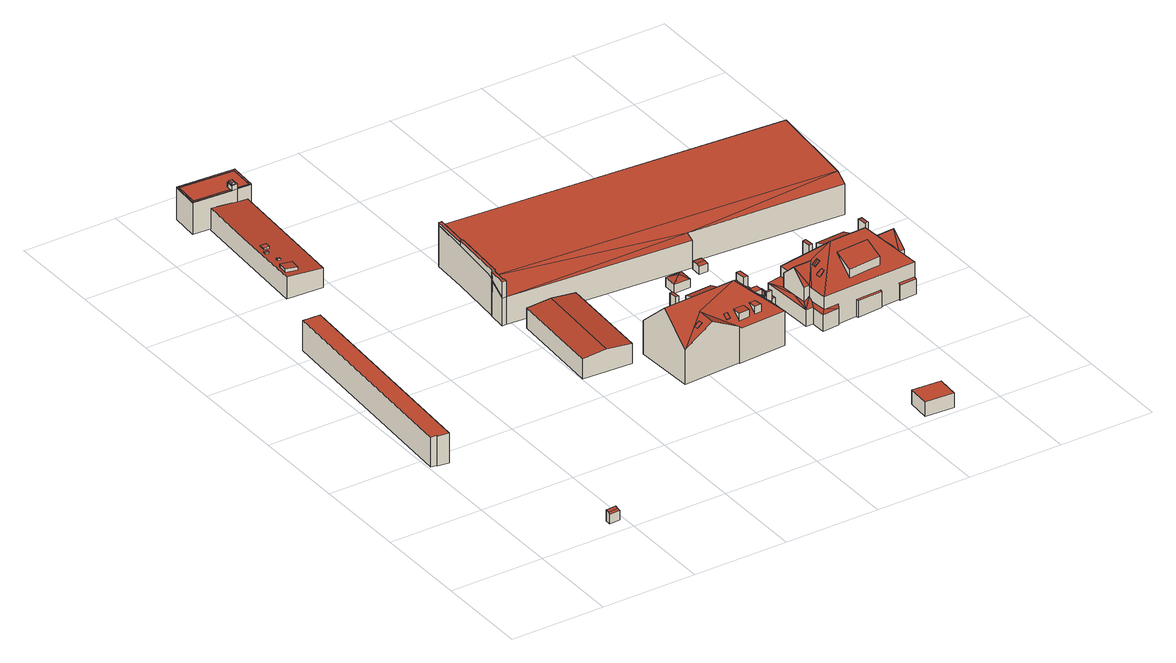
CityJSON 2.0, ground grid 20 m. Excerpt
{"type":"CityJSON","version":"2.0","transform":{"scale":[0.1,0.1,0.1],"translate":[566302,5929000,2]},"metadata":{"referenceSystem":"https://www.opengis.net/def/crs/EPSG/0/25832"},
"CityObjects":{
"building1":{"type":"Building","attributes":{"Grundfläche 2D":"2.862267","Grundhöhe NN":"2.486"},"geometry":[{"type":"Solid","lod":"3","boundaries":[[[[0,1,2,3]],[[4,0,3,5]],[[5,3,2,6,7]],[[4,5,7,8]],[[9,1,0,4,8,10]],[[2,1,9,6]],[[8,7,6,9,10]]]],"semantics":{"surfaces":[{"type":"RoofSurface"},{"type":"WallSurface"},{"type":"GroundSurface"}],"values":[[0,0,1,1,1,1,2]]}}]},
"building2":{"type":"Building","attributes":{"Grundfläche 2D":"169.158113","Grundhöhe NN":"2.116"},"geometry":[{"type":"Solid","lod":"3","boundaries":[[[[11,12,13,14,15,16]],[[17,18,14,13]],[[18,19,15,14]],[[19,20,16,15]],[[20,21,11,16]],[[21,22,12,11]],[[22,17,13,12]],[[18,17,22,21,20,19]]]],"semantics":{"surfaces":[{"type":"RoofSurface"},{"type":"WallSurface"},{"type":"GroundSurface"}],"values":[[0,1,1,1,1,1,1,2]]}}]},
"building3":{"type":"Building","attributes":{"Grundfläche 2D":"212.823818","Grundhöhe NN":"2.599"},"children":["building3-1","building3-2","building3-3","building3-4"],"geometry":[{"type":"Solid","lod":"3","boundaries":[[[[23,24,25,26,27,28,29]],[[30,24,23,29,31,32]],[[25,24,30,33]],[[26,25,33,34]],[[29,28,27,35,36,31]],[[27,26,34,35]],[[35,34,33,30,32,31,36]]]],"semantics":{"surfaces":[{"type":"RoofSurface"},{"type":"WallSurface"},{"type":"GroundSurface"}],"values":[[0,1,1,1,1,1,2]]}}]},
"building3-1":{"type":"BuildingInstallation","parents":["building3"],"geometry":[{"type":"MultiSurface","lod":"3","boundaries":[[[37,38,39,40]],[[38,37,41,42]],[[40,39,43,44]],[[37,40,44,41]],[[39,38,42,43]]],"semantics":{"surfaces":[{"type":"RoofSurface"},{"type":"WallSurface"}],"values":[0,1,1,1,1]}}]},
"building3-2":{"type":"BuildingInstallation","parents":["building3"],"geometry":[{"type":"MultiSurface","lod":"3","boundaries":[[[45,46,47,48]],[[49,50,48,47]],[[45,48,50,51]],[[46,45,51,52]],[[52,49,47,46]]],"semantics":{"surfaces":[{"type":"RoofSurface"},{"type":"WallSurface"}],"values":[0,1,1,1,1]}}]},
"building3-3":{"type":"BuildingInstallation","parents":["building3"],"geometry":[{"type":"MultiSurface","lod":"3","boundaries":[[[53,54,55,56]],[[56,55,57,58]],[[53,56,58,59]],[[59,60,54,53]],[[60,57,55,54]]],"semantics":{"surfaces":[{"type":"RoofSurface"},{"type":"WallSurface"}],"values":[0,1,1,1,1]}}]},
"building3-4":{"type":"BuildingInstallation","parents":["building3"],"geometry":[{"type":"MultiSurface","lod":"3","boundaries":[[[61,62,63,64]],[[64,63,65,66]],[[66,67,61,64]],[[62,61,67,68]],[[63,62,68,65]]],"semantics":{"surfaces":[{"type":"RoofSurface"},{"type":"WallSurface"}],"values":[0,1,1,1,1]}}]},
"building4":{"type":"Building","attributes":{"Grundfläche 2D":"74.881605","Grundhöhe NN":"2.833"},"children":["building4-1","building4-2"],"geometry":[{"type":"MultiSurface","lod":"3","boundaries":[[[69,70,71,72,73,74,75,76,77,78,79,80,81]],[[82,83,84,85,86,87,88,89]],[[90,91,72,71]],[[91,88,73,72]],[[87,86,75,74]],[[76,75,86,85]],[[77,76,85,84]],[[78,77,84,83]],[[83,82,79,78]],[[89,92,81,80]],[[92,93,69,81]],[[93,94,90,71,70,69]],[[91,90,95,96]],[[97,89,88,91,96,98]],[[92,89,97,99]],[[93,92,99,100]],[[90,94,93,100,101,95]],[[95,101,100,99,97,98,96]]],"semantics":{"surfaces":[{"type":"RoofSurface"},{"type":"WallSurface"},{"type":"GroundSurface"}],"values":[0,0,1,1,1,1,1,1,1,1,1,1,1,1,1,1,1,2]}}]},
"building4-1":{"type":"BuildingInstallation","parents":["building4"],"geometry":[{"type":"MultiSurface","lod":"3","boundaries":[[[102,103,104,105]],[[105,104,106,107]],[[102,105,107,108]],[[103,102,108,109]],[[104,103,109,106]]],"semantics":{"surfaces":[{"type":"RoofSurface"},{"type":"WallSurface"}],"values":[0,1,1,1,1]}}]},
"building4-2":{"type":"BuildingInstallation","parents":["building4"],"geometry":[{"type":"MultiSurface","lod":"3","boundaries":[[[110,111,112,113],[107,106,109,108]],[[113,112,80,79,82,114]],[[110,113,114,115]],[[110,115,87,74,73,111]],[[88,89,80,112,111,73]]],"semantics":{"surfaces":[{"type":"RoofSurface"},{"type":"WallSurface"}],"values":[0,1,1,1,1]}}]},
"building5":{"type":"Building","attributes":{"Grundfläche 2D":"210.100185","Grundhöhe NN":"2.536"},"geometry":[{"type":"Solid","lod":"3","boundaries":[[[[116,117,118,119]],[[120,116,119,121]],[[121,119,118,122,123]],[[120,121,123,124]],[[117,116,120,124,125]],[[118,117,125,122]],[[123,122,125,124]]]],"semantics":{"surfaces":[{"type":"RoofSurface"},{"type":"WallSurface"},{"type":"GroundSurface"}],"values":[[0,0,1,1,1,1,2]]}}]},
"building6":{"type":"Building","attributes":{"Grundfläche 2D":"327.445743","Grundhöhe NN":"2.470"},"children":["building6-1","building6-2","building6-3","building6-4","building6-5","building6-6","building6-7","building6-8","building6-9","building6-10"],"geometry":[{"type":"Solid","lod":"3","boundaries":[[[[126,127,128,129,130]],[[131,132,133,134,135,136]],[[137,135,134,138]],[[139,140,141,136,142,143]],[[140,144,145,146,134,133,132,131,136,141]],[[147,148,143]],[[143,148,140,139]],[[149,134,146,145,144,150],[151,126,130,129,152]],[[149,153,138,134]],[[154,138,153]],[[154,155,156,137,138]],[[157,158,159,160,161,162]],[[160,159,163,164,165]],[[166,167,168,169]],[[152,129,128]],[[127,126,151]],[[151,152,128,127]],[[165,164,170,171]],[[160,165,171,172]],[[161,160,172,173]],[[162,161,173,174]],[[157,162,174,175]],[[158,157,175,176]],[[136,135,177,178]],[[142,136,178,179]],[[143,142,179,180]],[[147,143,180,181]],[[147,181,170,164,148]],[[148,164,163,140]],[[140,163,159,144]],[[176,182,168,167,183,184,150,144,159,158]],[[153,149,150,184,185]],[[155,154,153,185,186]],[[156,155,186,187]],[[135,137,156,187,177]],[[169,168,182,188]],[[166,169,188,189]],[[167,166,189,183]],[[174,173,172,171,170,181,180,179,178,177,187,186,185,184,183,189,188,182,176,175]]]],"semantics":{"surfaces":[{"type":"RoofSurface"},{"type":"WallSurface"},{"type":"GroundSurface"}],"values":[[0,0,0,0,0,0,0,0,0,0,0,0,0,0,1,1,1,1,1,1,1,1,1,1,1,1,1,1,1,1,1,1,1,1,1,1,1,1,2]]}}]},
"building6-1":{"type":"BuildingInstallation","parents":["building6"],"geometry":[{"type":"MultiSurface","lod":"3","boundaries":[[[190,191,192,193,194,195,196,197,198]],[[199,131,136,200,195,194,193,192]],[[200,143,196,195]],[[143,139,197,196]],[[198,197,139,141]],[[201,191,190,198,141,202]],[[132,199,192,191,201]]],"semantics":{"surfaces":[{"type":"RoofSurface"},{"type":"WallSurface"}],"values":[0,1,1,1,1,1,1]}}]},
"building6-2":{"type":"BuildingInstallation","parents":["building6"],"geometry":[{"type":"MultiSurface","lod":"3","boundaries":[[[203,204,205,206]],[[204,203,207,208]],[[206,205,209,210]],[[203,206,210,207]],[[205,204,208,209]]],"semantics":{"surfaces":[{"type":"RoofSurface"},{"type":"WallSurface"}],"values":[0,1,1,1,1]}}]},
"building6-3":{"type":"BuildingInstallation","parents":["building6"],"geometry":[{"type":"MultiSurface","lod":"3","boundaries":[[[211,212,213,214]],[[214,213,215,216]],[[211,214,216,217]],[[212,211,217,218]],[[213,212,218,215]]],"semantics":{"surfaces":[{"type":"RoofSurface"},{"type":"WallSurface"}],"values":[0,1,1,1,1]}}]},
"building6-4":{"type":"BuildingInstallation","parents":["building6"],"geometry":[{"type":"MultiSurface","lod":"3","boundaries":[[[219,220,221,222]],[[222,221,223,224]],[[222,224,219]],[[220,223,221]]],"semantics":{"surfaces":[{"type":"RoofSurface"},{"type":"WallSurface"}],"values":[0,1,1,1]}}]},
"building6-5":{"type":"BuildingInstallation","parents":["building6"],"geometry":[{"type":"MultiSurface","lod":"3","boundaries":[[[225,226,227,228,229]],[[230,231,227,226,232]],[[228,227,231]],[[226,225,232]]],"semantics":{"surfaces":[{"type":"RoofSurface"},{"type":"WallSurface"}],"values":[0,1,1,1]}}]},
"building6-6":{"type":"BuildingInstallation","parents":["building6"],"geometry":[{"type":"MultiSurface","lod":"3","boundaries":[[[133,233,234,235,236]],[[236,235,237]],[[234,233,238]],[[238,237,235,234]]],"semantics":{"surfaces":[{"type":"RoofSurface"},{"type":"WallSurface"}],"values":[0,1,1,1]}}]},
"building6-7":{"type":"BuildingInstallation","parents":["building6"],"geometry":[{"type":"MultiSurface","lod":"3","boundaries":[[[239,240,241,242,243]],[[244,146,245,246,241,240]],[[246,247,242,241]],[[248,243,242,247,249]],[[244,240,239,243,248,145]]],"semantics":{"surfaces":[{"type":"RoofSurface"},{"type":"WallSurface"}],"values":[0,1,1,1,1]}}]},
"building6-8":{"type":"BuildingInstallation","parents":["building6"],"geometry":[{"type":"MultiSurface","lod":"3","boundaries":[[[250,251,252,253]],[[253,252,254,255]],[[250,253,255,256]],[[251,250,256,257]],[[252,251,257,254]]],"semantics":{"surfaces":[{"type":"RoofSurface"},{"type":"WallSurface"}],"values":[0,1,1,1,1]}}]},
"building6-9":{"type":"BuildingInstallation","parents":["building6"],"geometry":[{"type":"MultiSurface","lod":"3","boundaries":[[[258,259,260,261]],[[260,259,262,263]],[[258,261,264,265]],[[259,258,265,262]],[[261,260,263,264]]],"semantics":{"surfaces":[{"type":"RoofSurface"},{"type":"WallSurface"}],"values":[0,1,1,1,1]}}]},
"building6-10":{"type":"BuildingInstallation","parents":["building6"],"geometry":[{"type":"MultiSurface","lod":"3","boundaries":[[[266,267,268,269]],[[269,270,266]],[[270,271,266]],[[267,266,271,272]],[[269,268,273,270]],[[268,267,272,273]]],"semantics":{"surfaces":[{"type":"RoofSurface"},{"type":"WallSurface"}],"values":[0,1,1,1,1,1]}}]},
"building7":{"type":"Building","attributes":{"Grundfläche 2D":"29.553613","Grundhöhe NN":"2.726"},"geometry":[{"type":"Solid","lod":"3","boundaries":[[[[274,275,276,277]],[[278,279,277,276]],[[279,280,274,277]],[[280,281,275,274]],[[281,278,276,275]],[[281,280,279,278]]]],"semantics":{"surfaces":[{"type":"RoofSurface"},{"type":"WallSurface"},{"type":"GroundSurface"}],"values":[[0,1,1,1,1,2]]}}]},
"building8":{"type":"Building","attributes":{"Grundfläche 2D":"10.148035","Grundhöhe NN":"2.499"},"geometry":[{"type":"Solid","lod":"3","boundaries":[[[[282,283,284]],[[282,285,283]],[[282,284,286]],[[282,286,285]],[[287,288,284,283]],[[288,289,286,284]],[[289,290,285,286]],[[290,287,283,285]],[[290,289,288,287]]]],"semantics":{"surfaces":[{"type":"RoofSurface"},{"type":"WallSurface"},{"type":"GroundSurface"}],"values":[[0,0,0,0,1,1,1,1,2]]}}]},
"building9":{"type":"Building","attributes":{"Grundfläche 2D":"3.961173","Grundhöhe NN":"2.430"},"geometry":[{"type":"Solid","lod":"3","boundaries":[[[[291,292,293,294]],[[295,291,294,296]],[[296,294,293,297,298]],[[295,296,298,299]],[[292,291,295,299,300]],[[293,292,300,297]],[[298,297,300,299]]]],"semantics":{"surfaces":[{"type":"RoofSurface"},{"type":"WallSurface"},{"type":"GroundSurface"}],"values":[[0,0,1,1,1,1,2]]}}]},
"building10":{"type":"Building","attributes":{"Grundfläche 2D":"1629.033053","Grundhöhe NN":"2.430"},"children":["building10-1","building10-2","building10-3","building10-4"],"geometry":[{"type":"Solid","lod":"3","boundaries":[[[[301,302,303]],[[304,305,306,307,308,309,310,301]],[[310,302,301]],[[311,312,313,312,314]],[[311,314,305,315]],[[313,316,306,305,314,312]],[[307,306,305,306,316]],[[313,312,311,315,317,318,319]],[[320,316,313]],[[321,307,316]],[[322,302,310]],[[323,315,305,304,301,303,324,325]],[[317,315,323,326]],[[319,318,317,326,327]],[[313,319,327,328]],[[320,313,328,329]],[[316,320,329,330]],[[321,316,330,331]],[[308,307,321,331,332]],[[333,334,310,309,308,332,335]],[[336,322,310,334,333,335,337,338]],[[338,337,338,336,322,336]],[[303,302,322,336,338,337,339,324]],[[327,326,323,325,324,339,337,335,332,331,330,329,328]]]],"semantics":{"surfaces":[{"type":"RoofSurface"},{"type":"WallSurface"},{"type":"GroundSurface"}],"values":[[0,0,0,0,0,0,0,0,0,0,0,1,1,1,1,1,1,1,1,1,1,1,1,2]]}}]},
"building10-1":{"type":"BuildingInstallation","parents":["building10"],"geometry":[{"type":"MultiSurface","lod":"3","boundaries":[[[340,341,342,343,344,345,346,347,348,349]],[[315,317,345,344]],[[317,318,319,346,345]],[[319,313,347,346]],[[313,350,348,347]],[[350,312,351,340,349,348]],[[351,311,314,342,341,340]],[[314,352,343,342]]],"semantics":{"surfaces":[{"type":"RoofSurface"},{"type":"WallSurface"}],"values":[0,1,1,1,1,1,1,1]}}]},
"building10-2":{"type":"BuildingInstallation","parents":["building10"],"geometry":[{"type":"MultiSurface","lod":"3","boundaries":[[[353,354,355,356,357,358]],[[322,356,355,354,359,310]],[[322,302,303,358,357,356]],[[303,301,304,353,358]]],"semantics":{"surfaces":[{"type":"RoofSurface"},{"type":"WallSurface"}],"values":[0,1,1,1]}}]},
"building10-3":{"type":"BuildingInstallation","parents":["building10"],"geometry":[{"type":"MultiSurface","lod":"3","boundaries":[[[360,361,362,363,364,365]],[[344,343,352,366,364,363,362]],[[364,366,306,359,354,360,365]],[[354,353,361,360]],[[304,305,315,344,362,361,353]]],"semantics":{"surfaces":[{"type":"RoofSurface"},{"type":"WallSurface"}],"values":[0,1,1,1,1]}}]},
"building10-4":{"type":"BuildingInstallation","parents":["building10"],"geometry":[{"type":"MultiSurface","lod":"3","boundaries":[[[336,334,309,367]],[[368,336,367,369]],[[370,371,367,309]],[[371,372,369,367]],[[372,373,368,369]],[[373,338,336,368]],[[338,333,334,336]],[[333,370,309,334]],[[338,373,372,371,370,333]]],"semantics":{"surfaces":[{"type":"RoofSurface"},{"type":"WallSurface"},{"type":"OuterCeilingSurface"}],"values":[0,0,1,1,1,1,1,1,2]}}]},
"building11":{"type":"Building","attributes":{"Grundfläche 2D":"332.316363","Grundhöhe NN":"2.542"},"children":["building11-1","building11-2","building11-3","building11-4","building11-5","building11-6","building11-7"],"geometry":[{"type":"Solid","lod":"3","boundaries":[[[[374,375,376,377]],[[378,379,380,381]],[[379,382,383,384,385,380],[386,387,388,389,376,390,391,392]],[[393,394,395]],[[394,396,395]],[[394,397,398,396]],[[399,400,380,385,401,402,403,404,405],[406,407,408,409,410,411]],[[400,399,405,412,381,380]],[[412,413,414,381]],[[415,416,414]],[[416,381,414]],[[378,381,416]],[[410,417,418,419,406,411]],[[420,421,422,423,424,425]],[[421,426,427,428,429,422]],[[430,429,428]],[[430,431,432,429]],[[401,385,384,395,396,398,403,402]],[[433,434,435,436,437,438]],[[439,440,437]],[[440,441,437]],[[437,441,442,438]],[[443,444,439]],[[444,440,439]],[[445,446,443,439]],[[447,446,445,448]],[[449,447,448,450]],[[449,450,451]],[[452,453,432,454]],[[455,453,452,456]],[[457,458,459,460]],[[387,386,392,391,375,374]],[[391,390,376,375]],[[389,388,377,376]],[[388,387,374,377]],[[406,419,407]],[[418,417,410,409,408]],[[408,407,419,418]],[[429,432,461,462]],[[422,429,462,463]],[[423,422,463,464]],[[424,423,464,465]],[[445,439,466,467]],[[448,445,467,468]],[[450,448,468,469]],[[451,450,469,470]],[[470,471,459,458,472,473,456,452,384,383,382,379,447,449,451]],[[431,430,395,384,452,454]],[[395,430,428,393]],[[394,393,428,427,397]],[[397,427,426,398]],[[398,426,421,403]],[[425,424,465,474,435,434,433,438,405,404,403,421,420]],[[405,438,442,412]],[[412,442,441,413]],[[415,414,413,441,440,444]],[[415,444,443,416]],[[379,378,416,443,446,447]],[[436,435,474,475]],[[437,436,475,476]],[[439,437,476,466]],[[431,454,432]],[[455,456,473,477]],[[453,455,477,478]],[[432,453,478,461]],[[459,471,479,460]],[[460,479,480,457]],[[457,480,472,458]],[[470,469,468,467,466,476,475,474,465,464,463,462,461,478,477,473,472,480,479,471]]]],"semantics":{"surfaces":[{"type":"RoofSurface"},{"type":"WallSurface"},{"type":"GroundSurface"}],"values":[[0,0,0,0,0,0,0,0,0,0,0,0,0,0,0,0,0,0,0,0,0,0,0,0,0,0,0,0,0,0,0,1,1,1,1,1,1,1,1,1,1,1,1,1,1,1,1,1,1,1,1,1,1,1,1,1,1,1,1,1,1,1,1,1,1,1,1,1,2]]}}]},
"building11-1":{"type":"BuildingInstallation","parents":["building11"],"geometry":[{"type":"MultiSurface","lod":"3","boundaries":[[[481,482,483,484,485,486]],[[484,483,482,487,399,488]],[[488,400,489,486,485,484]],[[481,486,489,490]],[[482,481,490,487]]],"semantics":{"surfaces":[{"type":"RoofSurface"},{"type":"WallSurface"}],"values":[0,1,1,1,1]}}]},
"building11-2":{"type":"BuildingInstallation","parents":["building11"],"geometry":[{"type":"MultiSurface","lod":"3","boundaries":[[[491,492,493,494,495,496]],[[497,492,491,496]],[[494,493,492,497,498,499]],[[499,495,494]]],"semantics":{"surfaces":[{"type":"RoofSurface"},{"type":"WallSurface"}],"values":[0,1,1,1]}}]},
"building11-3":{"type":"BuildingInstallation","parents":["building11"],"geometry":[{"type":"MultiSurface","lod":"3","boundaries":[[[500,501,502,503,504]],[[502,501,434,505]],[[506,504,503,502,505,507]],[[500,504,506,433]],[[501,500,433,434]]],"semantics":{"surfaces":[{"type":"RoofSurface"},{"type":"WallSurface"}],"values":[0,1,1,1,1]}}]},
"building11-4":{"type":"BuildingInstallation","parents":["building11"],"geometry":[{"type":"MultiSurface","lod":"3","boundaries":[[[508,509,510,511]],[[508,425,420,509]],[[420,512,510,509]],[[511,510,512,513]],[[425,508,511,513]]],"semantics":{"surfaces":[{"type":"RoofSurface"},{"type":"WallSurface"}],"values":[0,1,1,1,1]}}]},
"building11-5":{"type":"BuildingInstallation","parents":["building11"],"geometry":[{"type":"MultiSurface","lod":"3","boundaries":[[[514,515,516,517]],[[517,516,518,519]],[[514,517,519,520]],[[515,514,520,521]],[[516,515,521,518]]],"semantics":{"surfaces":[{"type":"RoofSurface"},{"type":"WallSurface"}],"values":[0,1,1,1,1]}}]},
"building11-6":{"type":"BuildingInstallation","parents":["building11"],"geometry":[{"type":"MultiSurface","lod":"3","boundaries":[[[522,523,524,525,526,527]],[[525,524,528,529]],[[530,527,526,525,529,401]],[[523,522,527,530,402,531]],[[524,523,531,528]]],"semantics":{"surfaces":[{"type":"RoofSurface"},{"type":"WallSurface"}],"values":[0,1,1,1,1]}}]},
"building11-7":{"type":"BuildingInstallation","parents":["building11"],"geometry":[{"type":"MultiSurface","lod":"3","boundaries":[[[532,533,534,535]],[[534,533,536,537]],[[534,537,535]],[[532,535,538]],[[533,532,538,536]]],"semantics":{"surfaces":[{"type":"RoofSurface"},{"type":"WallSurface"}],"values":[0,1,1,1,1]}}]}
},
"vertices":[
[164,29,28],[164,25,26],[187,26,26],[186,31,28],[164,37,29],[186,39,29],[187,26,5],[186,39,5],[164,37,5],[164,25,5],[164,29,5],
[41,367,65],[70,833,65],[33,835,65],[5,373,65],[17,372,65],[17,369,65],[33,835,1],[5,373,1],[17,372,1],[17,369,1],[41,367,1],[70,833,1],
[111,1144,53],[102,991,53],[179,986,48],[196,1259,48],[174,1260,49],[162,1261,50],[118,1264,53],[102,991,6],[118,1264,6],[111,1144,6],[179,986,6],[196,1259,6],[174,1260,6],[162,1261,6],
[114,1084,55],[114,1078,55],[121,1077,55],[121,1083,55],[114,1084,53],[114,1078,53],[121,1077,52],[121,1083,52],
[127,1053,54],[121,1053,55],[121,1048,55],[127,1047,54],[121,1048,52],[127,1047,52],[127,1053,52],[121,1053,52],
[121,1105,55],[120,1093,55],[132,1092,55],[133,1104,55],[132,1092,51],[133,1104,51],[121,1105,52],[120,1093,52],
[111,1026,60],[109,1005,60],[134,1002,58],[136,1023,58],[134,1002,51],[136,1023,51],[111,1026,53],[109,1005,53],
[208,1319,77],[204,1319,77],[85,1326,77],[80,1266,77],[162,1261,77],[162,1265,77],[84,1269,77],[88,1323,77],[204,1315,77],[201,1262,77],[174,1264,77],[174,1260,77],[204,1259,77],[174,1264,76],[201,1262,76],[204,1315,76],[88,1323,76],[84,1269,76],[162,1265,76],[162,1261,76],[174,1260,76],[85,1326,76],[80,1266,76],[204,1259,76],[208,1319,76],[204,1319,76],[85,1326,8],[80,1266,8],[174,1260,8],[162,1261,8],[204,1259,8],[208,1319,8],[204,1319,8],
[170,1263,91],[171,1273,91],[165,1274,91],[165,1263,91],[165,1274,87],[165,1263,87],[170,1263,87],[171,1273,87],
[163,1276,87],[162,1261,87],[174,1260,87],[175,1275,87],[175,1275,76],[163,1276,76],
[450,463,53],[503,460,48],[514,661,48],[462,664,53],[399,466,48],[411,667,48],[514,661,5],[411,667,5],[399,466,5],[503,460,5],
[687,447,111],[685,475,101],[628,472,101],[630,443,111],[662,445,111],[764,401,80],[757,403,85],[736,409,104],[698,419,137],[768,357,79],[765,401,79],[672,352,79],[605,391,117],[769,407,78],[762,447,77],[765,407,78],[769,401,78],[769,405,78],[759,488,77],[727,451,109],[725,449,111],[780,406,78],[778,447,77],[541,410,137],[538,476,77],[685,475,86],[628,472,86],[544,347,79],[606,350,117],[666,353,83],[666,351,83],[696,493,53],[696,484,57],[759,488,57],[775,506,48],[706,502,48],[706,493,53],[762,447,57],[778,447,48],[779,448,48],[550,494,49],[551,476,57],[616,480,57],[615,497,49],[778,447,5],[779,448,5],[775,506,5],[706,502,5],[706,493,5],[696,493,5],[696,484,5],[768,357,5],[765,401,5],[769,401,5],[769,405,5],[780,406,5],[616,480,5],[551,476,5],[538,476,5],[544,347,5],[666,353,5],[666,351,5],[615,497,5],[550,494,5],
[764,406,99],[757,406,99],[758,401,99],[764,401,99],[765,401,99],[769,402,99],[769,405,99],[769,407,99],[765,407,99],[758,401,85],[769,402,78],[757,406,85],[764,406,79],
[750,395,93],[749,404,94],[736,403,105],[737,395,105],[750,395,92],[749,404,93],[736,403,104],[737,395,104],
[657,369,96],[656,378,104],[648,377,104],[649,368,96],[648,377,103],[649,368,95],[657,369,95],[656,378,103],
[720,383,105],[707,382,105],[708,365,105],[722,366,105],[708,365,89],[722,366,89],
[671,381,105],[672,362,104],[695,364,104],[694,382,105],[684,381,105],[677,363,88],[695,364,88],[672,362,88],
[736,408,104],[752,409,104],[751,424,104],[735,423,104],[751,424,89],[752,409,90],
[727,451,128],[725,451,128],[726,428,128],[735,429,128],[733,451,128],[725,451,109],[726,431,111],[726,428,112],[735,429,104],[733,451,103],[734,434,103],
[590,457,130],[583,456,130],[584,439,130],[591,439,130],[584,439,113],[591,439,113],[590,457,97],[583,456,97],
[582,364,103],[593,365,110],[592,374,110],[581,373,103],[593,365,109],[592,374,109],[581,373,102],[582,364,102],
[565,460,94],[557,459,94],[557,449,104],[565,449,104],[565,449,103],[565,460,93],[557,459,93],[557,449,103],
[844,10,38],[905,7,38],[908,55,38],[847,59,38],[908,55,7],[847,59,7],[844,10,7],[905,7,7],
[719,631,31],[735,646,24],[700,645,24],[735,617,24],[700,617,24],[735,646,5],[700,645,5],[700,617,5],[735,617,5],
[793,656,23],[793,669,21],[775,669,21],[775,656,23],[793,647,21],[775,647,21],[775,669,4],[775,647,4],[793,647,4],[793,669,4],
[396,931,92],[400,932,92],[396,933,92],[392,856,89],[384,745,84],[389,744,84],[1109,695,84],[1121,882,92],[1118,883,92],[402,931,92],[386,711,69],[386,707,67],[387,699,63],[386,712,70],[383,738,81],[777,690,70],[382,738,81],[380,707,67],[379,699,63],[776,672,63],[1108,670,70],[402,932,92],[383,738,4],[396,933,4],[392,856,4],[382,738,4],[379,699,4],[387,699,4],[776,672,4],[777,690,4],[1108,670,4],[1121,882,4],[402,931,60],[402,931,90],[402,931,4],[402,932,85],[402,932,4],[402,932,60],[400,932,4],
[385,707,98],[386,711,98],[386,712,98],[388,738,98],[383,738,98],[382,738,98],[379,699,98],[387,699,98],[388,706,98],[386,707,98],[388,706,67],[385,707,67],[388,738,81],
[392,856,98],[397,855,98],[402,931,98],[402,932,98],[400,932,98],[396,933,98],[397,855,89],
[397,855,101],[392,856,101],[383,738,101],[388,738,101],[389,738,101],[389,744,101],[389,738,81],
[1117,893,62],[400,932,85],[401,941,62],[1118,883,60],[1117,893,60],[401,941,60],[400,932,60],
[923,377,104],[993,383,104],[990,419,123],[921,414,123],[855,399,76],[858,362,75],[918,431,138],[881,441,104],[860,363,75],[986,370,74],[1063,374,73],[996,435,138],[973,381,86],[923,377,86],[921,414,122],[935,415,122],[991,405,109],[993,383,86],[988,382,86],[1071,420,73],[1069,451,102],[1060,419,73],[1030,448,102],[1067,481,73],[1056,480,73],[888,458,111],[889,457,112],[1020,464,111],[1021,465,110],[1054,504,73],[1001,501,74],[849,492,77],[924,452,118],[922,485,86],[984,489,85],[984,486,88],[985,455,118],[945,453,118],[851,469,77],[840,469,77],[842,438,105],[844,407,77],[855,408,77],[984,486,106],[984,489,105],[922,485,105],[1040,503,54],[1054,504,54],[1071,521,37],[1001,517,37],[1001,501,54],[1024,502,54],[1056,480,54],[1067,481,43],[1071,420,43],[1078,403,37],[1060,419,48],[1061,402,37],[1064,403,37],[864,493,55],[880,494,55],[902,495,55],[901,511,40],[831,506,40],[849,492,55],[837,390,40],[842,438,46],[840,469,46],[851,469,55],[855,408,54],[844,407,46],[852,390,40],[855,399,47],[858,362,48],[853,358,40],[860,363,48],[889,361,40],[889,364,48],[1063,374,41],[1065,371,37],[1061,402,43],[1028,369,37],[1028,372,41],[986,367,40],[986,370,42],[931,367,42],[932,363,40],[1064,403,5],[1078,403,5],[1071,521,5],[1001,517,5],[1001,501,5],[837,390,5],[852,390,5],[853,358,5],[889,361,5],[889,364,5],[931,367,5],[986,370,5],[1028,372,5],[902,495,5],[901,511,5],[831,506,5],[1028,369,5],[1065,371,5],[932,363,5],[986,367,5],
[894,477,126],[887,476,126],[888,458,126],[888,457,126],[889,457,126],[895,457,126],[887,476,93],[888,457,111],[895,457,112],[894,477,93],
[875,409,97],[872,409,94],[872,408,94],[873,399,94],[883,400,103],[883,409,103],[872,409,93],[872,408,93],[873,399,93],
[864,493,69],[880,494,69],[880,500,69],[878,500,69],[864,499,69],[880,500,49],[864,499,49],[878,500,49],
[1024,502,69],[1040,503,69],[1039,509,69],[1024,508,69],[1039,509,48],[1024,508,48],
[1043,409,92],[1043,418,92],[1033,418,102],[1033,409,102],[1033,418,101],[1033,409,101],[1043,409,91],[1043,418,91],
[1021,465,126],[1020,483,126],[1012,482,126],[1014,463,126],[1020,464,126],[1022,464,126],[1012,482,93],[1014,463,111],[1022,464,110],[1020,483,93],
[879,423,101],[888,423,110],[888,433,110],[878,432,101],[888,423,109],[888,433,109],[879,423,100]
]}
